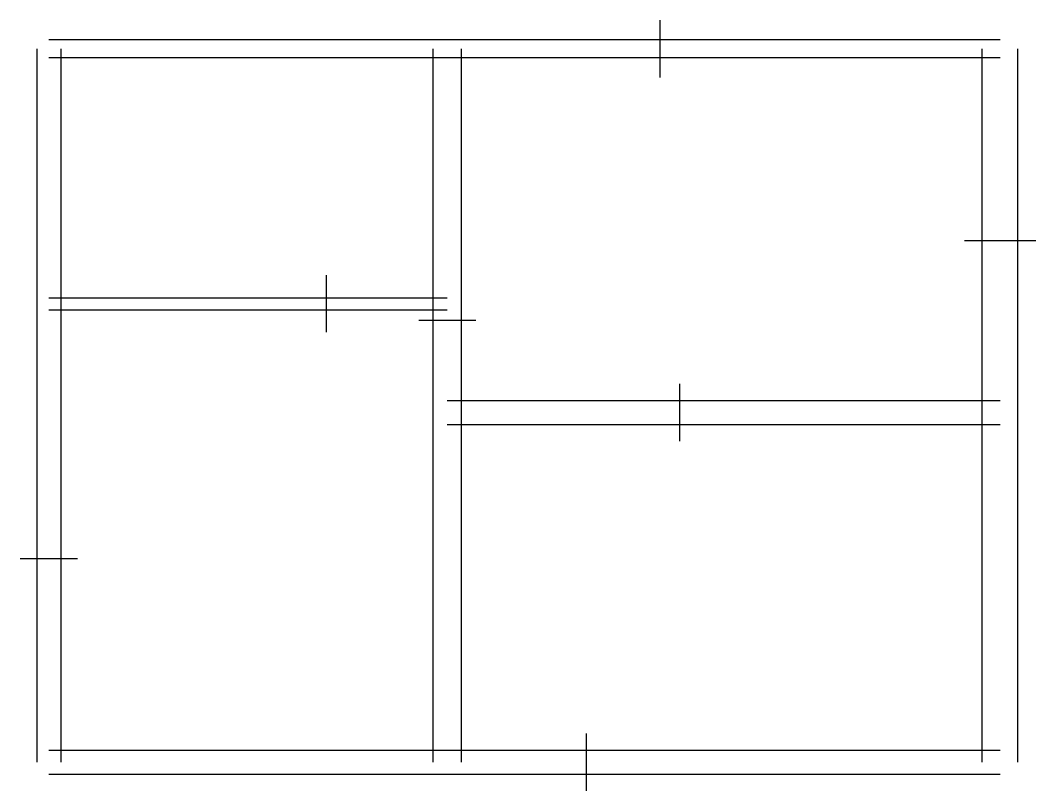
# Model space of a CAD drawing. Header units: millimetres. Extents: x -240 to 8300, y -240 to 6240.
import ezdxf

# ---------------------------------------------------------------- set-up
doc = ezdxf.new("R2010")
doc.units = ezdxf.units.MM
doc.layers.add('OPENING', color=4, linetype='Continuous')
doc.layers.add('WALL', color=7, linetype='Continuous')

msp = doc.modelspace()

# ---------------------------------------------------------------- linework, layer by layer
at = {"layer": 'OPENING'}
for p, q in [((5138.9, 6240), (5138.9, 5760)), ((8300, 4385.5), (7700, 4385.5)), ((2335.3, 3616), (2335.3, 4096)), ((3591, 3716.3), (3111, 3716.3)), ((5306.9, 2701), (5306.9, 3181)), ((-240, 1713.4), (240, 1713.4)), ((4522.3, -240), (4522.3, 240))]:
    msp.add_line(p, q, dxfattribs=at)
at = {"layer": 'WALL'}
for p, q in [((8000, 6075), (0, 6075)), ((-100, 6000), (-100, 0)), ((100, 6000), (100, 0)), ((3231, 0), (3231, 6000)), ((3471, 0), (3471, 6000)), ((7850, 0), (7850, 6000)), ((8150, 0), (8150, 6000)), ((8000, 5925), (0, 5925)), ((0, 3906), (3351, 3906)), ((0, 3806), (3351, 3806)), ((3351, 3041), (8000, 3041)), ((3351, 2841), (8000, 2841)), ((0, 100), (8000, 100)), ((0, -100), (8000, -100))]:
    msp.add_line(p, q, dxfattribs=at)

doc.saveas('drawing.dxf')
